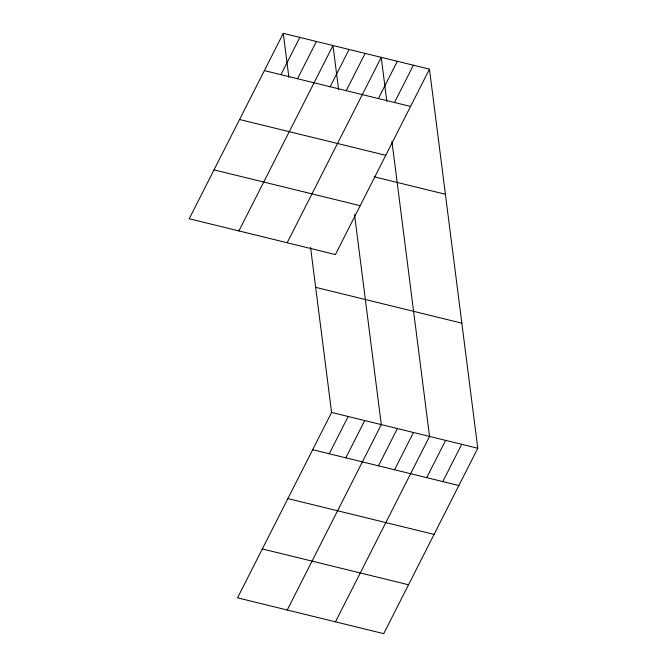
<?xml version="1.0" encoding="UTF-8"?>
<svg xmlns="http://www.w3.org/2000/svg" width="667" height="667" viewBox="0 0 667 667"><rect width="100%" height="100%" fill="white"/><g stroke="black" fill="none" stroke-linecap="round" stroke-linejoin="round"><path stroke-width="1" d="M283.275 33.35L189.22 218.751L335.409 254.561L429.465 69.16L283.275 33.35L288.886 77.33M280.94 74.679L299.842 37.41M297.507 78.739L316.416 41.471M238.919 230.924L332.983 45.523L338.586 89.503M330.157 86.735L349.066 49.466M346.24 90.67L365.141 53.402M287.169 242.746L381.224 57.345L386.827 101.326M378.397 98.549L397.307 61.281M394.48 102.493L413.382 65.224M310.564 247.44L331.591 412.439L237.535 597.84L383.725 633.65L477.78 448.249L429.465 69.16M329.256 453.76L348.157 416.5M345.823 457.82L364.732 420.552M287.235 610.013L381.299 424.612L354.527 214.616M378.472 465.824L397.374 428.556M394.547 469.76L413.457 432.491M335.484 621.827L429.54 436.435L391.938 141.396M426.713 477.639L445.623 440.37M442.796 481.582L461.697 444.314M264.374 70.619L410.555 106.428M239.57 119.501L385.759 155.311M374.054 176.78L445.406 194.264M214.015 169.868L360.205 205.678M315.649 287.335L461.839 323.153M331.591 412.439L477.78 448.249M312.681 449.708L458.871 485.518M287.886 498.591L434.075 534.4M262.331 548.949L408.521 584.767"/></g></svg>
